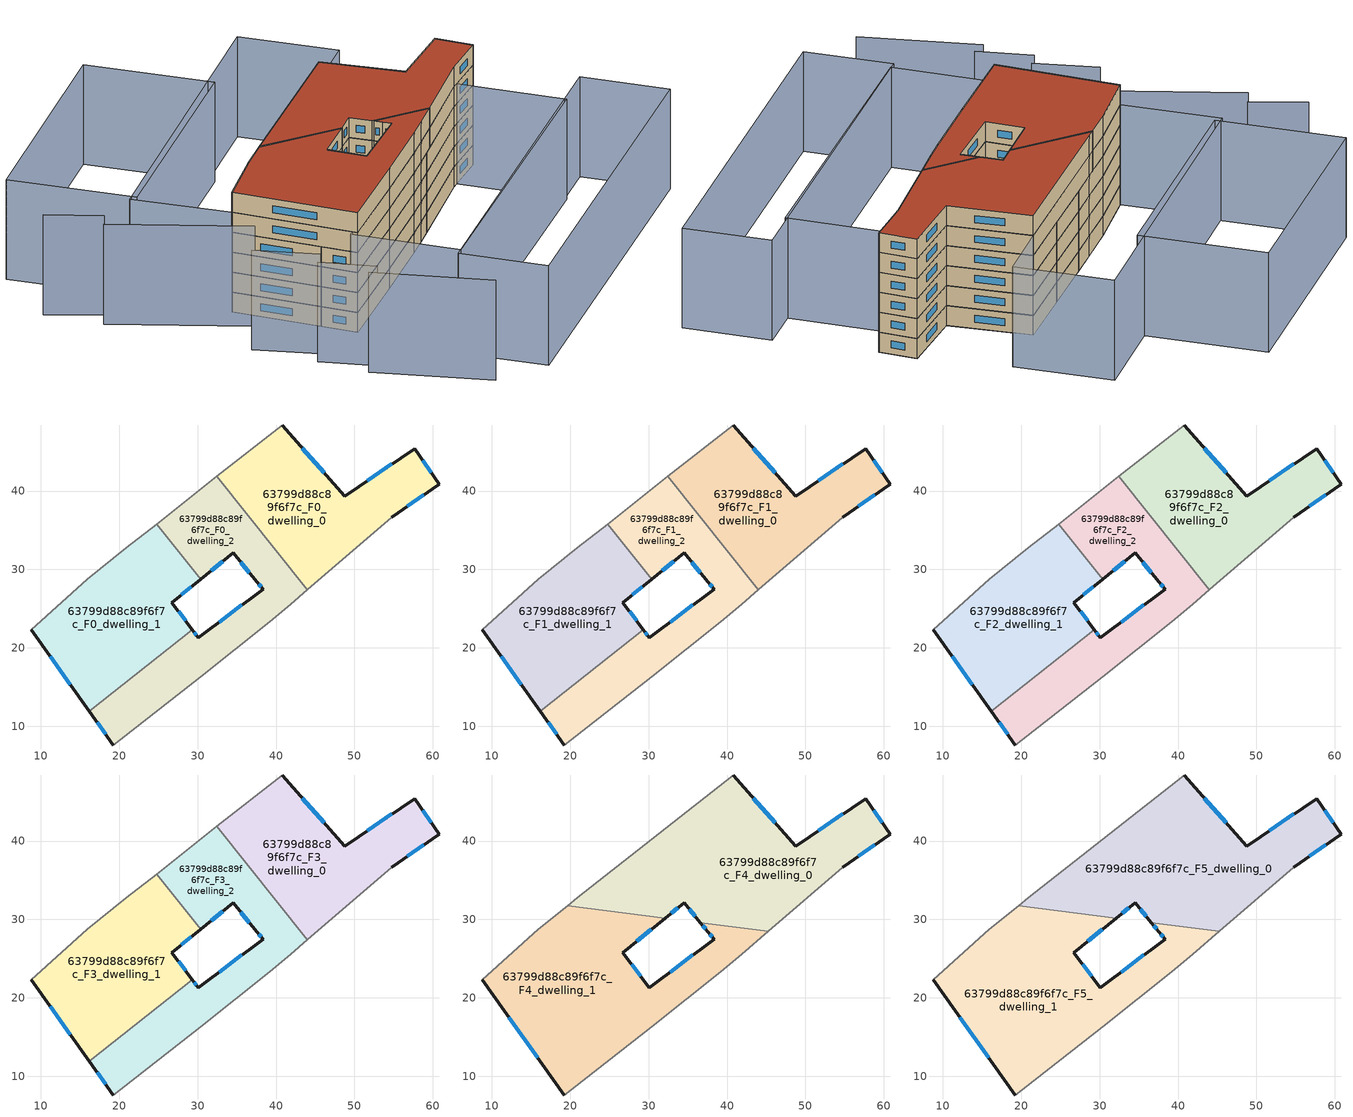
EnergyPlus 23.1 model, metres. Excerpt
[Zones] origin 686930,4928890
63799d88c89f6f7c_F0_dwelling_0
 floor ground (EU_floor_Construction): 54.78,36.68 60.84,40.88 57.68,45.42 48.76,39.35 40.78,48.42 32.46,41.86 43.99,27.39 z0
 wall outside (EU_wall_Construction): 40.78,48.42 48.76,39.35 57.68,45.42 60.84,40.88 54.78,36.68 z0:3
 wall adiabatic (EU_wall_Construction): 54.78,36.68 43.99,27.39 / 32.46,41.86 40.78,48.42 z0:3
 wall to 63799d88c89f6f7c_F0_dwelling_2 (EU_wall_Construction): 43.99,27.39 32.46,41.86 z0:3
 window (EU_Window_Construction): 51.66,41.33 54.78,43.45 / 58.71,43.94 59.81,42.36 / 58.87,39.52 56.75,38.05 / 43.37,45.47 46.16,42.3 z0.98:2.02
63799d88c89f6f7c_F0_dwelling_1
 floor ground (EU_floor_Construction): 29.3,22.32 26.73,25.77 30.39,28.74 24.77,35.79 20.92,32.75 15.95,28.72 8.76,22.28 16.2,11.88 z0
 wall outside (EU_wall_Construction): 30.39,28.74 26.73,25.77 29.3,22.32 / 16.2,11.88 8.76,22.28 z0:3
 wall to 63799d88c89f6f7c_F0_dwelling_2 (EU_wall_Construction): 24.77,35.79 30.39,28.74 / 29.3,22.32 16.2,11.88 z0:3
 wall adiabatic (EU_wall_Construction): 8.76,22.28 15.95,28.72 20.92,32.75 24.77,35.79 z0:3
 window (EU_Window_Construction): 29.2,27.78 27.92,26.74 / 27.56,24.65 28.46,23.45 / 13.78,15.26 11.18,18.9 z0.98:2.02
63799d88c89f6f7c_F0_dwelling_2
 floor ground (EU_floor_Construction): 30.38,16.31 39.21,23.35 41.89,25.58 43.99,27.39 32.46,41.86 24.77,35.79 30.39,28.74 34.53,32.1 37.57,28.4 38.34,27.48 30.08,21.27 29.3,22.32 16.2,11.88 19.26,7.6 z0
 wall outside (EU_wall_Construction): 29.3,22.32 30.08,21.27 38.34,27.48 37.57,28.4 34.53,32.1 30.39,28.74 / 19.26,7.6 16.2,11.88 z0:3
 wall adiabatic (EU_wall_Construction): 24.77,35.79 32.46,41.86 / 43.99,27.39 41.89,25.58 39.21,23.35 30.38,16.31 19.26,7.6 z0:3
 window (EU_Window_Construction): 29.55,21.98 29.82,21.61 / 32.76,23.29 35.65,25.46 / 38.09,27.78 37.82,28.1 / 36.58,29.61 35.52,30.9 / 33.18,31.01 31.74,29.84 / 18.26,8.99 17.19,10.49 z0.98:2.02
63799d88c89f6f7c_F1_dwelling_0
 floor to 63799d88c89f6f7c_F0_dwelling_0 (EU_floor_Construction): 54.78,36.68 60.84,40.88 57.68,45.42 48.76,39.35 40.78,48.42 32.46,41.86 43.99,27.39 z3
 wall outside (EU_wall_Construction): 40.78,48.42 48.76,39.35 57.68,45.42 60.84,40.88 54.78,36.68 z3:6
 wall adiabatic (EU_wall_Construction): 54.78,36.68 43.99,27.39 / 32.46,41.86 40.78,48.42 z3:6
 wall to 63799d88c89f6f7c_F1_dwelling_2 (EU_wall_Construction): 43.99,27.39 32.46,41.86 z3:6
 window (EU_Window_Construction): 51.66,41.33 54.78,43.45 / 58.71,43.94 59.81,42.36 / 58.87,39.52 56.75,38.05 / 43.37,45.47 46.16,42.3 z3.98:5.02
63799d88c89f6f7c_F1_dwelling_1
 floor to 63799d88c89f6f7c_F0_dwelling_1 (EU_floor_Construction): 29.3,22.32 26.73,25.77 30.39,28.74 24.77,35.79 20.92,32.75 15.95,28.72 8.76,22.28 16.2,11.88 z3
 wall outside (EU_wall_Construction): 30.39,28.74 26.73,25.77 29.3,22.32 / 16.2,11.88 8.76,22.28 z3:6
 wall to 63799d88c89f6f7c_F1_dwelling_2 (EU_wall_Construction): 24.77,35.79 30.39,28.74 / 29.3,22.32 16.2,11.88 z3:6
 wall adiabatic (EU_wall_Construction): 8.76,22.28 15.95,28.72 20.92,32.75 24.77,35.79 z3:6
 window (EU_Window_Construction): 29.2,27.78 27.92,26.74 / 27.56,24.65 28.46,23.45 / 13.78,15.26 11.18,18.9 z3.98:5.02
63799d88c89f6f7c_F1_dwelling_2
 floor to 63799d88c89f6f7c_F0_dwelling_2 (EU_floor_Construction): 30.38,16.31 39.21,23.35 41.89,25.58 43.99,27.39 32.46,41.86 24.77,35.79 30.39,28.74 34.53,32.1 37.57,28.4 38.34,27.48 30.08,21.27 29.3,22.32 16.2,11.88 19.26,7.6 z3
 wall outside (EU_wall_Construction): 29.3,22.32 30.08,21.27 38.34,27.48 37.57,28.4 34.53,32.1 30.39,28.74 / 19.26,7.6 16.2,11.88 z3:6
 wall adiabatic (EU_wall_Construction): 24.77,35.79 32.46,41.86 / 43.99,27.39 41.89,25.58 39.21,23.35 30.38,16.31 19.26,7.6 z3:6
 window (EU_Window_Construction): 29.55,21.98 29.82,21.61 / 32.76,23.29 35.65,25.46 / 38.09,27.78 37.82,28.1 / 36.58,29.61 35.52,30.9 / 33.18,31.01 31.74,29.84 / 18.26,8.99 17.19,10.49 z3.98:5.02
63799d88c89f6f7c_F2_dwelling_0
 floor to 63799d88c89f6f7c_F1_dwelling_0 (EU_floor_Construction): 54.78,36.68 60.84,40.88 57.68,45.42 48.76,39.35 40.78,48.42 32.46,41.86 43.99,27.39 z6
 wall outside (EU_wall_Construction): 40.78,48.42 48.76,39.35 57.68,45.42 60.84,40.88 54.78,36.68 z6:9
 wall adiabatic (EU_wall_Construction): 54.78,36.68 43.99,27.39 / 32.46,41.86 40.78,48.42 z6:9
 wall to 63799d88c89f6f7c_F2_dwelling_2 (EU_wall_Construction): 43.99,27.39 32.46,41.86 z6:9
 window (EU_Window_Construction): 51.66,41.33 54.78,43.45 / 58.71,43.94 59.81,42.36 / 58.87,39.52 56.75,38.05 / 43.37,45.47 46.16,42.3 z6.98:8.02
63799d88c89f6f7c_F2_dwelling_1
 floor to 63799d88c89f6f7c_F1_dwelling_1 (EU_floor_Construction): 29.3,22.32 26.73,25.77 30.39,28.74 24.77,35.79 20.92,32.75 15.95,28.72 8.76,22.28 16.2,11.88 z6
 wall outside (EU_wall_Construction): 30.39,28.74 26.73,25.77 29.3,22.32 / 16.2,11.88 8.76,22.28 z6:9
 wall to 63799d88c89f6f7c_F2_dwelling_2 (EU_wall_Construction): 24.77,35.79 30.39,28.74 / 29.3,22.32 16.2,11.88 z6:9
 wall adiabatic (EU_wall_Construction): 8.76,22.28 15.95,28.72 20.92,32.75 24.77,35.79 z6:9
 window (EU_Window_Construction): 29.2,27.78 27.92,26.74 / 27.56,24.65 28.46,23.45 / 13.78,15.26 11.18,18.9 z6.98:8.02
63799d88c89f6f7c_F2_dwelling_2
 floor to 63799d88c89f6f7c_F1_dwelling_2 (EU_floor_Construction): 30.38,16.31 39.21,23.35 41.89,25.58 43.99,27.39 32.46,41.86 24.77,35.79 30.39,28.74 34.53,32.1 37.57,28.4 38.34,27.48 30.08,21.27 29.3,22.32 16.2,11.88 19.26,7.6 z6
 wall outside (EU_wall_Construction): 29.3,22.32 30.08,21.27 38.34,27.48 37.57,28.4 34.53,32.1 30.39,28.74 / 19.26,7.6 16.2,11.88 z6:9
 wall adiabatic (EU_wall_Construction): 24.77,35.79 32.46,41.86 / 43.99,27.39 41.89,25.58 39.21,23.35 30.38,16.31 19.26,7.6 z6:9
 window (EU_Window_Construction): 29.55,21.98 29.82,21.61 / 32.76,23.29 35.65,25.46 / 38.09,27.78 37.82,28.1 / 36.58,29.61 35.52,30.9 / 33.18,31.01 31.74,29.84 / 18.26,8.99 17.19,10.49 z6.98:8.02
63799d88c89f6f7c_F3_dwelling_0
 floor to 63799d88c89f6f7c_F2_dwelling_0 (EU_floor_Construction): 54.78,36.68 60.84,40.88 57.68,45.42 48.76,39.35 40.78,48.42 32.46,41.86 43.99,27.39 z9
 wall outside (EU_wall_Construction): 40.78,48.42 48.76,39.35 57.68,45.42 60.84,40.88 54.78,36.68 z9:12
 wall adiabatic (EU_wall_Construction): 54.78,36.68 43.99,27.39 / 32.46,41.86 40.78,48.42 z9:12
 wall to 63799d88c89f6f7c_F3_dwelling_2 (EU_wall_Construction): 43.99,27.39 32.46,41.86 z9:12
 window (EU_Window_Construction): 51.66,41.33 54.78,43.45 / 58.71,43.94 59.81,42.36 / 58.87,39.52 56.75,38.05 / 43.37,45.47 46.16,42.3 z9.98:11.02
63799d88c89f6f7c_F3_dwelling_1
 floor to 63799d88c89f6f7c_F2_dwelling_1 (EU_floor_Construction): 29.3,22.32 26.73,25.77 30.39,28.74 24.77,35.79 20.92,32.75 15.95,28.72 8.76,22.28 16.2,11.88 z9
 wall outside (EU_wall_Construction): 30.39,28.74 26.73,25.77 29.3,22.32 / 16.2,11.88 8.76,22.28 z9:12
 wall to 63799d88c89f6f7c_F3_dwelling_2 (EU_wall_Construction): 24.77,35.79 30.39,28.74 / 29.3,22.32 16.2,11.88 z9:12
 wall adiabatic (EU_wall_Construction): 8.76,22.28 15.95,28.72 20.92,32.75 24.77,35.79 z9:12
 window (EU_Window_Construction): 29.2,27.78 27.92,26.74 / 27.56,24.65 28.46,23.45 / 13.78,15.26 11.18,18.9 z9.98:11.02
63799d88c89f6f7c_F3_dwelling_2
 floor to 63799d88c89f6f7c_F2_dwelling_2 (EU_floor_Construction): 30.38,16.31 39.21,23.35 41.89,25.58 43.99,27.39 32.46,41.86 24.77,35.79 30.39,28.74 34.53,32.1 37.57,28.4 38.34,27.48 30.08,21.27 29.3,22.32 16.2,11.88 19.26,7.6 z9
 wall outside (EU_wall_Construction): 29.3,22.32 30.08,21.27 38.34,27.48 37.57,28.4 34.53,32.1 30.39,28.74 / 19.26,7.6 16.2,11.88 z9:12
 wall adiabatic (EU_wall_Construction): 24.77,35.79 32.46,41.86 / 43.99,27.39 41.89,25.58 39.21,23.35 30.38,16.31 19.26,7.6 z9:12
 window (EU_Window_Construction): 29.55,21.98 29.82,21.61 / 32.76,23.29 35.65,25.46 / 38.09,27.78 37.82,28.1 / 36.58,29.61 35.52,30.9 / 33.18,31.01 31.74,29.84 / 18.26,8.99 17.19,10.49 z9.98:11.02
63799d88c89f6f7c_F4_dwelling_0
 floor to 63799d88c89f6f7c_F3_dwelling_0 (EU_floor_Construction): 54.78,36.68 60.84,40.88 57.68,45.42 48.76,39.35 40.78,48.42 32.46,41.86 42.89,28.78 45.25,28.48 z12
 floor to 63799d88c89f6f7c_F3_dwelling_1 (EU_floor_Construction): 28.95,30.55 24.77,35.79 20.92,32.75 19.65,31.73 z12
 floor to 63799d88c89f6f7c_F3_dwelling_2 (EU_floor_Construction): 42.89,28.78 32.46,41.86 24.77,35.79 28.95,30.55 32.12,30.14 34.53,32.1 36.61,29.57 z12
 wall outside (EU_wall_Construction): 36.6,29.57 34.53,32.1 32.12,30.14 / 40.78,48.42 48.76,39.35 57.68,45.42 60.84,40.88 54.78,36.68 z12:15
 wall adiabatic (EU_wall_Construction): 54.78,36.68 45.25,28.48 / 19.65,31.73 20.92,32.75 40.78,48.42 z12:15
 wall to 63799d88c89f6f7c_F4_dwelling_1 (EU_wall_Construction): 45.25,28.48 36.6,29.57 / 32.12,30.14 19.65,31.73 z12:15
 window (EU_Window_Construction): 51.66,41.33 54.78,43.45 / 58.71,43.94 59.81,42.36 / 58.87,39.52 56.75,38.05 / 35.93,30.4 35.2,31.28 / 33.74,31.47 32.9,30.78 / 43.37,45.47 46.16,42.3 z12.98:14.02
63799d88c89f6f7c_F4_dwelling_1
 floor to 63799d88c89f6f7c_F3_dwelling_1 (EU_floor_Construction): 29.29,22.32 26.73,25.77 30.39,28.74 28.95,30.55 19.65,31.73 15.95,28.72 8.76,22.28 16.2,11.88 z12
 floor to 63799d88c89f6f7c_F3_dwelling_2 (EU_floor_Construction): 30.38,16.31 39.21,23.35 41.89,25.58 43.99,27.39 42.89,28.78 36.61,29.57 37.57,28.4 38.34,27.48 30.08,21.27 29.29,22.32 16.2,11.88 19.26,7.6 z12; 32.12,30.14 28.95,30.55 30.39,28.74 z12
 floor to 63799d88c89f6f7c_F3_dwelling_0 (EU_floor_Construction): 45.25,28.48 42.89,28.78 43.99,27.39 z12
 wall outside (EU_wall_Construction): 32.12,30.14 26.73,25.77 30.08,21.27 38.34,27.48 37.57,28.4 36.6,29.57 / 19.26,7.6 8.76,22.28 z12:15
 wall adiabatic (EU_wall_Construction): 8.76,22.28 15.95,28.72 19.65,31.73 / 45.25,28.48 41.89,25.58 39.21,23.35 30.38,16.31 19.26,7.6 z12:15
 window (EU_Window_Construction): 30.36,28.72 28.48,27.19 / 27.82,24.31 28.99,22.74 / 32.76,23.29 35.65,25.46 / 38.09,27.78 37.82,28.1 / 37.25,28.78 36.92,29.19 / 15.84,12.38 12.17,17.51 z12.98:14.02
63799d88c89f6f7c_F5_dwelling_0
 floor to 63799d88c89f6f7c_F4_dwelling_0 (EU_floor_Construction): 54.78,36.68 60.84,40.88 57.68,45.42 48.76,39.35 40.78,48.42 20.92,32.75 19.65,31.73 32.12,30.14 34.53,32.1 36.6,29.57 45.25,28.48 z15
 wall outside (EU_wall_Construction): 36.6,29.57 34.53,32.1 32.12,30.14 / 40.78,48.42 48.76,39.35 57.68,45.42 60.84,40.88 54.78,36.68 z15:18
 wall adiabatic (EU_wall_Construction): 54.78,36.68 45.25,28.48 / 19.65,31.73 20.92,32.75 40.78,48.42 z15:18
 wall to 63799d88c89f6f7c_F5_dwelling_1 (EU_wall_Construction): 45.25,28.48 36.6,29.57 / 32.12,30.14 19.65,31.73 z15:18
 window (EU_Window_Construction): 51.66,41.33 54.78,43.45 / 58.71,43.94 59.81,42.36 / 58.87,39.52 56.75,38.05 / 35.93,30.4 35.2,31.28 / 33.74,31.47 32.9,30.78 / 43.37,45.47 46.16,42.3 z15.98:17.02
 roof outside (EU_roof_Construction): 57.68,45.42 60.84,40.88 54.78,36.68 45.25,28.48 36.6,29.57 34.53,32.1 32.12,30.14 19.65,31.73 20.92,32.75 40.78,48.42 48.76,39.35 z18
63799d88c89f6f7c_F5_dwelling_1
 floor to 63799d88c89f6f7c_F4_dwelling_1 (EU_floor_Construction): 39.21,23.35 41.89,25.58 45.25,28.48 36.6,29.57 37.57,28.4 38.34,27.48 30.08,21.27 26.73,25.77 32.12,30.14 19.65,31.73 15.95,28.72 8.76,22.28 19.26,7.6 30.38,16.31 z15
 wall outside (EU_wall_Construction): 32.12,30.14 26.73,25.77 30.08,21.27 38.34,27.48 37.57,28.4 36.6,29.57 / 19.26,7.6 8.76,22.28 z15:18
 wall adiabatic (EU_wall_Construction): 8.76,22.28 15.95,28.72 19.65,31.73 / 45.25,28.48 41.89,25.58 39.21,23.35 30.38,16.31 19.26,7.6 z15:18
 window (EU_Window_Construction): 30.36,28.72 28.48,27.19 / 27.82,24.31 28.99,22.74 / 32.76,23.29 35.65,25.46 / 38.09,27.78 37.82,28.1 / 37.25,28.78 36.92,29.19 / 15.84,12.38 12.17,17.51 z15.98:17.02
 roof outside (EU_roof_Construction): 45.25,28.48 41.89,25.58 39.21,23.35 30.38,16.31 19.26,7.6 8.76,22.28 15.95,28.72 19.65,31.73 32.12,30.14 26.73,25.77 30.08,21.27 38.34,27.48 37.57,28.4 36.6,29.57 z18
shading: 13.74,-3.07 26.52,-14.72 / 9.79,3.35 15.76,-2.19 / 4.55,11.39 11.43,5.18 / -7.51,29.01 8.95,17.07 / -12.61,36.05 -5.93,31.2 / 78.53,19.86 34.88,-15.07 / 34.88,-15.07 26.93,-5.13 / 26.93,-5.13 70.58,29.8 / 70.58,29.8 78.53,19.86 / 65.33,25.13 27.89,-4.48 / 27.89,-4.48 18.21,7.77 / 18.21,7.77 55.65,37.37 / 55.65,37.37 65.33,25.13 / 48.4,54.65 8.76,22.28 / 8.76,22.28 -0.31,33.4 / -0.31,33.4 39.33,65.76 / 39.33,65.76 48.4,54.65 / 17.48,70.52 29.1,56.19 / 29.1,56.19 0.88,33.31 / 0.88,33.31 -10.74,47.64 / -10.74,47.64 17.48,70.52 z0:15
[Building]
EU S2 Campaign: North Axis=0; Terrain=City; Solar Distribution=FullExterior
[Site:Location]
Bologna: Latitude=44.5; Longitude=11.25; Time Zone=1; Elevation=37
[SizingPeriod:WeatherFileDays]
AnnualSizingPeriod: Begin Month=1; Begin Day of Month=1; End Month=12; End Day of Month=31; Day of Week for Start Day=Monday; Use Weather File Daylight Saving Period=No; Use Weather File Rain and Snow Indicators=No
[MATERIAL]
EU_InternalMass_Material: Roughness=MediumRough; Thickness=0.1; Conductivity=1; Density=1800; Specific Heat=900; Thermal Absorptance=0.9; Solar Absorptance=0.7; Visible Absorptance=0.7
[MATERIAL:NOMASS] Roughness=MediumRough; Thermal Absorptance=0.9; Solar Absorptance=0.7; Visible Absorptance=0.7
Name | Thermal Resistance
EU_wall_NoMass | 0.905828
EU_roof_NoMass | 0.37593
EU_floor_NoMass | 0.67114
[WINDOWMATERIAL:SIMPLEGLAZINGSYSTEM]
EU_Window_SimpleGlazing: UFactor=4.52486; Solar Heat Gain Coefficient=0.85; Visible Transmittance=0.85
[CONSTRUCTION]
EU_wall_Construction: EU_wall_NoMass
EU_roof_Construction: EU_roof_NoMass
EU_floor_Construction: EU_floor_NoMass
EU_InternalMass_Construction: EU_InternalMass_Material
EU_Window_Construction: EU_Window_SimpleGlazing
[ZONE] Type=1; Multiplier=1; Ceiling Height=autocalculate; Floor Area=autocalculate; Part of Total Floor Area=Yes
Name | Volume
63799d88c89f6f7c_F0_dwelling_0; 63799d88c89f6f7c_F1_dwelling_0; 63799d88c89f6f7c_F2_dwelling_0; 63799d88c89f6f7c_F3_dwelling_0 | 780.921
63799d88c89f6f7c_F4_dwelling_0; 63799d88c89f6f7c_F5_dwelling_0 | 1171.4
63799d88c89f6f7c_F0_dwelling_1; 63799d88c89f6f7c_F1_dwelling_1; 63799d88c89f6f7c_F2_dwelling_1; 63799d88c89f6f7c_F3_dwelling_1 | 780.931
63799d88c89f6f7c_F4_dwelling_1; 63799d88c89f6f7c_F5_dwelling_1 | 1171.39
63799d88c89f6f7c_F0_dwelling_2; 63799d88c89f6f7c_F1_dwelling_2; 63799d88c89f6f7c_F2_dwelling_2; 63799d88c89f6f7c_F3_dwelling_2 | 780.934
[INTERNALMASS] Construction=EU_InternalMass_Construction
Name | Zone or ZoneList | Surface Area
63799d88c89f6f7c_F0_dwelling_0_EU_InternalMass | 63799d88c89f6f7c_F0_dwelling_0 | 260.302
63799d88c89f6f7c_F0_dwelling_1_EU_InternalMass | 63799d88c89f6f7c_F0_dwelling_1 | 260.312
63799d88c89f6f7c_F0_dwelling_2_EU_InternalMass | 63799d88c89f6f7c_F0_dwelling_2 | 260.31
63799d88c89f6f7c_F1_dwelling_0_EU_InternalMass | 63799d88c89f6f7c_F1_dwelling_0 | 260.302
63799d88c89f6f7c_F1_dwelling_1_EU_InternalMass | 63799d88c89f6f7c_F1_dwelling_1 | 260.312
63799d88c89f6f7c_F1_dwelling_2_EU_InternalMass | 63799d88c89f6f7c_F1_dwelling_2 | 260.31
63799d88c89f6f7c_F2_dwelling_0_EU_InternalMass | 63799d88c89f6f7c_F2_dwelling_0 | 260.302
63799d88c89f6f7c_F2_dwelling_1_EU_InternalMass | 63799d88c89f6f7c_F2_dwelling_1 | 260.312
63799d88c89f6f7c_F2_dwelling_2_EU_InternalMass | 63799d88c89f6f7c_F2_dwelling_2 | 260.31
63799d88c89f6f7c_F3_dwelling_0_EU_InternalMass | 63799d88c89f6f7c_F3_dwelling_0 | 260.302
63799d88c89f6f7c_F3_dwelling_1_EU_InternalMass | 63799d88c89f6f7c_F3_dwelling_1 | 260.312
63799d88c89f6f7c_F3_dwelling_2_EU_InternalMass | 63799d88c89f6f7c_F3_dwelling_2 | 260.31
63799d88c89f6f7c_F4_dwelling_0_EU_InternalMass | 63799d88c89f6f7c_F4_dwelling_0 | 390.468
63799d88c89f6f7c_F4_dwelling_1_EU_InternalMass | 63799d88c89f6f7c_F4_dwelling_1 | 390.465
63799d88c89f6f7c_F5_dwelling_0_EU_InternalMass | 63799d88c89f6f7c_F5_dwelling_0 | 390.468
63799d88c89f6f7c_F5_dwelling_1_EU_InternalMass | 63799d88c89f6f7c_F5_dwelling_1 | 390.465
[OTHEREQUIPMENT] Fuel Type=Electricity; Design Level Calculation Method=Watts/Area; Power per Zone Floor Area=1; Fraction Latent=0; Fraction Radiant=0; Fraction Lost=0; Carbon Dioxide Generation Rate=0; EndUse Subcategory=EU_Step8_InternalGains
Name | Zone or ZoneList or Space or SpaceList | Schedule
EU_Step8_InternalGain_63799d88c89f6f7c_F0_dwelling_0_f000 | 63799d88c89f6f7c_F0_dwelling_0 | EU_Step8_GainSchedule_63799d88c89f6f7c_F0_dwelling_0_f000
EU_Step8_InternalGain_63799d88c89f6f7c_F0_dwelling_1_f000 | 63799d88c89f6f7c_F0_dwelling_1 | EU_Step8_GainSchedule_63799d88c89f6f7c_F0_dwelling_1_f000
EU_Step8_InternalGain_63799d88c89f6f7c_F0_dwelling_2_f000 | 63799d88c89f6f7c_F0_dwelling_2 | EU_Step8_GainSchedule_63799d88c89f6f7c_F0_dwelling_2_f000
EU_Step8_InternalGain_63799d88c89f6f7c_F1_dwelling_0_f000 | 63799d88c89f6f7c_F1_dwelling_0 | EU_Step8_GainSchedule_63799d88c89f6f7c_F1_dwelling_0_f000
EU_Step8_InternalGain_63799d88c89f6f7c_F1_dwelling_1_f000 | 63799d88c89f6f7c_F1_dwelling_1 | EU_Step8_GainSchedule_63799d88c89f6f7c_F1_dwelling_1_f000
EU_Step8_InternalGain_63799d88c89f6f7c_F1_dwelling_2_f000 | 63799d88c89f6f7c_F1_dwelling_2 | EU_Step8_GainSchedule_63799d88c89f6f7c_F1_dwelling_2_f000
EU_Step8_InternalGain_63799d88c89f6f7c_F2_dwelling_0_f000 | 63799d88c89f6f7c_F2_dwelling_0 | EU_Step8_GainSchedule_63799d88c89f6f7c_F2_dwelling_0_f000
EU_Step8_InternalGain_63799d88c89f6f7c_F2_dwelling_1_f000 | 63799d88c89f6f7c_F2_dwelling_1 | EU_Step8_GainSchedule_63799d88c89f6f7c_F2_dwelling_1_f000
EU_Step8_InternalGain_63799d88c89f6f7c_F2_dwelling_2_f000 | 63799d88c89f6f7c_F2_dwelling_2 | EU_Step8_GainSchedule_63799d88c89f6f7c_F2_dwelling_2_f000
EU_Step8_InternalGain_63799d88c89f6f7c_F3_dwelling_0_f000 | 63799d88c89f6f7c_F3_dwelling_0 | EU_Step8_GainSchedule_63799d88c89f6f7c_F3_dwelling_0_f000
EU_Step8_InternalGain_63799d88c89f6f7c_F3_dwelling_1_f000 | 63799d88c89f6f7c_F3_dwelling_1 | EU_Step8_GainSchedule_63799d88c89f6f7c_F3_dwelling_1_f000
EU_Step8_InternalGain_63799d88c89f6f7c_F3_dwelling_2_f000 | 63799d88c89f6f7c_F3_dwelling_2 | EU_Step8_GainSchedule_63799d88c89f6f7c_F3_dwelling_2_f000
EU_Step8_InternalGain_63799d88c89f6f7c_F4_dwelling_0_f000 | 63799d88c89f6f7c_F4_dwelling_0 | EU_Step8_GainSchedule_63799d88c89f6f7c_F4_dwelling_0_f000
EU_Step8_InternalGain_63799d88c89f6f7c_F4_dwelling_1_f000 | 63799d88c89f6f7c_F4_dwelling_1 | EU_Step8_GainSchedule_63799d88c89f6f7c_F4_dwelling_1_f000
EU_Step8_InternalGain_63799d88c89f6f7c_F5_dwelling_0_f000 | 63799d88c89f6f7c_F5_dwelling_0 | EU_Step8_GainSchedule_63799d88c89f6f7c_F5_dwelling_0_f000
EU_Step8_InternalGain_63799d88c89f6f7c_F5_dwelling_1_f000 | 63799d88c89f6f7c_F5_dwelling_1 | EU_Step8_GainSchedule_63799d88c89f6f7c_F5_dwelling_1_f000
[ZONEVENTILATION:DESIGNFLOWRATE] Schedule=EU_AlwaysOn; Design Flow Rate Calculation Method=AirChanges/Hour; Air Changes per Hour=0.73129; Ventilation Type=Natural; Fan Pressure Rise=0; Fan Total Efficiency=1; Constant Term Coefficient=1; Temperature Term Coefficient=0; Velocity Term Coefficient=0; Velocity Squared Term Coefficient=0; Minimum Indoor Temperature=-100; Maximum Indoor Temperature=100; Delta Temperature=-100; Minimum Outdoor Temperature=-100; Maximum Outdoor Temperature=100; Maximum Wind Speed=40
Name | Zone or ZoneList or Space or SpaceList
EU_ConstantAir_63799d88c89f6f7c_F0_dwelling_0 | 63799d88c89f6f7c_F0_dwelling_0
EU_ConstantAir_63799d88c89f6f7c_F0_dwelling_1 | 63799d88c89f6f7c_F0_dwelling_1
EU_ConstantAir_63799d88c89f6f7c_F0_dwelling_2 | 63799d88c89f6f7c_F0_dwelling_2
EU_ConstantAir_63799d88c89f6f7c_F1_dwelling_0 | 63799d88c89f6f7c_F1_dwelling_0
EU_ConstantAir_63799d88c89f6f7c_F1_dwelling_1 | 63799d88c89f6f7c_F1_dwelling_1
EU_ConstantAir_63799d88c89f6f7c_F1_dwelling_2 | 63799d88c89f6f7c_F1_dwelling_2
EU_ConstantAir_63799d88c89f6f7c_F2_dwelling_0 | 63799d88c89f6f7c_F2_dwelling_0
EU_ConstantAir_63799d88c89f6f7c_F2_dwelling_1 | 63799d88c89f6f7c_F2_dwelling_1
EU_ConstantAir_63799d88c89f6f7c_F2_dwelling_2 | 63799d88c89f6f7c_F2_dwelling_2
EU_ConstantAir_63799d88c89f6f7c_F3_dwelling_0 | 63799d88c89f6f7c_F3_dwelling_0
EU_ConstantAir_63799d88c89f6f7c_F3_dwelling_1 | 63799d88c89f6f7c_F3_dwelling_1
EU_ConstantAir_63799d88c89f6f7c_F3_dwelling_2 | 63799d88c89f6f7c_F3_dwelling_2
EU_ConstantAir_63799d88c89f6f7c_F4_dwelling_0 | 63799d88c89f6f7c_F4_dwelling_0
EU_ConstantAir_63799d88c89f6f7c_F4_dwelling_1 | 63799d88c89f6f7c_F4_dwelling_1
EU_ConstantAir_63799d88c89f6f7c_F5_dwelling_0 | 63799d88c89f6f7c_F5_dwelling_0
EU_ConstantAir_63799d88c89f6f7c_F5_dwelling_1 | 63799d88c89f6f7c_F5_dwelling_1
[HVACTEMPLATE:THERMOSTAT] Constant Heating Setpoint=20; Constant Cooling Setpoint=50
EU_HeatOnly_63799d88c89f6f7c_F0_dwelling_0; EU_HeatOnly_63799d88c89f6f7c_F0_dwelling_1; EU_HeatOnly_63799d88c89f6f7c_F0_dwelling_2; EU_HeatOnly_63799d88c89f6f7c_F1_dwelling_0; EU_HeatOnly_63799d88c89f6f7c_F1_dwelling_1; EU_HeatOnly_63799d88c89f6f7c_F1_dwelling_2; EU_HeatOnly_63799d88c89f6f7c_F2_dwelling_0; EU_HeatOnly_63799d88c89f6f7c_F2_dwelling_1; EU_HeatOnly_63799d88c89f6f7c_F2_dwelling_2; EU_HeatOnly_63799d88c89f6f7c_F3_dwelling_0; EU_HeatOnly_63799d88c89f6f7c_F3_dwelling_1; EU_HeatOnly_63799d88c89f6f7c_F3_dwelling_2; EU_HeatOnly_63799d88c89f6f7c_F4_dwelling_0; EU_HeatOnly_63799d88c89f6f7c_F4_dwelling_1; EU_HeatOnly_63799d88c89f6f7c_F5_dwelling_0; EU_HeatOnly_63799d88c89f6f7c_F5_dwelling_1
[HVACTEMPLATE:ZONE:IDEALLOADSAIRSYSTEM] System Availability Schedule=EU_AlwaysOn; Maximum Heating Supply Air Temperature=50; Minimum Cooling Supply Air Temperature=13; Maximum Heating Supply Air Humidity Ratio=0.0156; Minimum Cooling Supply Air Humidity Ratio=0.0077; Heating Limit=NoLimit; Cooling Limit=NoLimit; Heating Availability Schedule=EU_AlwaysOn; Cooling Availability Schedule=EU_CoolingOff; Dehumidification Control Type=ConstantSensibleHeatRatio; Cooling Sensible Heat Ratio=0.7; Dehumidification Setpoint=60; Humidification Control Type=None; Humidification Setpoint=30; Outdoor Air Method=None; Outdoor Air Flow Rate per Person=0.00944; Outdoor Air Flow Rate per Zone Floor Area=0; Outdoor Air Flow Rate per Zone=0; Demand Controlled Ventilation Type=None; Outdoor Air Economizer Type=NoEconomizer; Heat Recovery Type=None; Sensible Heat Recovery Effectiveness=0.7; Latent Heat Recovery Effectiveness=0.65
Name | Template Thermostat
63799d88c89f6f7c_F0_dwelling_0 | EU_HeatOnly_63799d88c89f6f7c_F0_dwelling_0
63799d88c89f6f7c_F0_dwelling_1 | EU_HeatOnly_63799d88c89f6f7c_F0_dwelling_1
63799d88c89f6f7c_F0_dwelling_2 | EU_HeatOnly_63799d88c89f6f7c_F0_dwelling_2
63799d88c89f6f7c_F1_dwelling_0 | EU_HeatOnly_63799d88c89f6f7c_F1_dwelling_0
63799d88c89f6f7c_F1_dwelling_1 | EU_HeatOnly_63799d88c89f6f7c_F1_dwelling_1
63799d88c89f6f7c_F1_dwelling_2 | EU_HeatOnly_63799d88c89f6f7c_F1_dwelling_2
63799d88c89f6f7c_F2_dwelling_0 | EU_HeatOnly_63799d88c89f6f7c_F2_dwelling_0
63799d88c89f6f7c_F2_dwelling_1 | EU_HeatOnly_63799d88c89f6f7c_F2_dwelling_1
63799d88c89f6f7c_F2_dwelling_2 | EU_HeatOnly_63799d88c89f6f7c_F2_dwelling_2
63799d88c89f6f7c_F3_dwelling_0 | EU_HeatOnly_63799d88c89f6f7c_F3_dwelling_0
63799d88c89f6f7c_F3_dwelling_1 | EU_HeatOnly_63799d88c89f6f7c_F3_dwelling_1
63799d88c89f6f7c_F3_dwelling_2 | EU_HeatOnly_63799d88c89f6f7c_F3_dwelling_2
63799d88c89f6f7c_F4_dwelling_0 | EU_HeatOnly_63799d88c89f6f7c_F4_dwelling_0
63799d88c89f6f7c_F4_dwelling_1 | EU_HeatOnly_63799d88c89f6f7c_F4_dwelling_1
63799d88c89f6f7c_F5_dwelling_0 | EU_HeatOnly_63799d88c89f6f7c_F5_dwelling_0
63799d88c89f6f7c_F5_dwelling_1 | EU_HeatOnly_63799d88c89f6f7c_F5_dwelling_1
[SIZING:ZONE] Zone Cooling Design Supply Air Temperature Input Method=SupplyAirTemperature; Zone Cooling Design Supply Air Temperature=13; Zone Heating Design Supply Air Temperature Input Method=SupplyAirTemperature; Zone Heating Design Supply Air Temperature=50; Zone Cooling Design Supply Air Humidity Ratio=0.008; Zone Heating Design Supply Air Humidity Ratio=0.008; Cooling Design Air Flow Method=DesignDay; Cooling Design Air Flow Rate=0; Cooling Minimum Air Flow per Zone Floor Area=0.000762; Cooling Minimum Air Flow=0; Cooling Minimum Air Flow Fraction=0.2; Heating Design Air Flow Method=DesignDay; Heating Design Air Flow Rate=0; Heating Maximum Air Flow per Zone Floor Area=0.002032; Heating Maximum Air Flow=0.141576; Heating Maximum Air Flow Fraction=0.3; Account for Dedicated Outdoor Air System=No; Dedicated Outdoor Air System Control Strategy=NeutralSupplyAir; Dedicated Outdoor Air Low Setpoint Temperature for Design=autosize; Dedicated Outdoor Air High Setpoint Temperature for Design=autosize; Zone Load Sizing Method=Sensible Load Only No Latent Load; Zone Latent Cooling Design Supply Air Humidity Ratio Input Method=HumidityRatioDifference; Zone Cooling Design Supply Air Humidity Ratio Difference=0.005; Zone Latent Heating Design Supply Air Humidity Ratio Input Method=HumidityRatioDifference; Zone Humidification Design Supply Air Humidity Ratio Difference=0.005
63799d88c89f6f7c_F0_dwelling_0; 63799d88c89f6f7c_F0_dwelling_1; 63799d88c89f6f7c_F0_dwelling_2; 63799d88c89f6f7c_F1_dwelling_0; 63799d88c89f6f7c_F1_dwelling_1; 63799d88c89f6f7c_F1_dwelling_2; 63799d88c89f6f7c_F2_dwelling_0; 63799d88c89f6f7c_F2_dwelling_1; 63799d88c89f6f7c_F2_dwelling_2; 63799d88c89f6f7c_F3_dwelling_0; 63799d88c89f6f7c_F3_dwelling_1; 63799d88c89f6f7c_F3_dwelling_2; 63799d88c89f6f7c_F4_dwelling_0; 63799d88c89f6f7c_F4_dwelling_1; 63799d88c89f6f7c_F5_dwelling_0; 63799d88c89f6f7c_F5_dwelling_1
[SCHEDULE:CONSTANT]
Name | Hourly Value
EU_AlwaysOn | 1
EU_CoolingOff | 0
[SCHEDULE:FILE] Column Number=1; Rows to Skip at Top=0; Number of Hours of Data=8760; Column Separator=Comma; Interpolate to Timestep=No; Minutes per Item=60; Adjust Schedule for Daylight Savings=Yes
Name | File
EU_Step8_GainSchedule_63799d88c89f6f7c_F0_dwelling_0_f000 | ../../schedules/63799d88c89f6f7c/63799d88c89f6f7c_F0_dwelling_0_f000_gain.csv
EU_Step8_GainSchedule_63799d88c89f6f7c_F0_dwelling_1_f000 | ../../schedules/63799d88c89f6f7c/63799d88c89f6f7c_F0_dwelling_1_f000_gain.csv
EU_Step8_GainSchedule_63799d88c89f6f7c_F0_dwelling_2_f000 | ../../schedules/63799d88c89f6f7c/63799d88c89f6f7c_F0_dwelling_2_f000_gain.csv
EU_Step8_GainSchedule_63799d88c89f6f7c_F1_dwelling_0_f000 | ../../schedules/63799d88c89f6f7c/63799d88c89f6f7c_F1_dwelling_0_f000_gain.csv
EU_Step8_GainSchedule_63799d88c89f6f7c_F1_dwelling_1_f000 | ../../schedules/63799d88c89f6f7c/63799d88c89f6f7c_F1_dwelling_1_f000_gain.csv
EU_Step8_GainSchedule_63799d88c89f6f7c_F1_dwelling_2_f000 | ../../schedules/63799d88c89f6f7c/63799d88c89f6f7c_F1_dwelling_2_f000_gain.csv
EU_Step8_GainSchedule_63799d88c89f6f7c_F2_dwelling_0_f000 | ../../schedules/63799d88c89f6f7c/63799d88c89f6f7c_F2_dwelling_0_f000_gain.csv
EU_Step8_GainSchedule_63799d88c89f6f7c_F2_dwelling_1_f000 | ../../schedules/63799d88c89f6f7c/63799d88c89f6f7c_F2_dwelling_1_f000_gain.csv
EU_Step8_GainSchedule_63799d88c89f6f7c_F2_dwelling_2_f000 | ../../schedules/63799d88c89f6f7c/63799d88c89f6f7c_F2_dwelling_2_f000_gain.csv
EU_Step8_GainSchedule_63799d88c89f6f7c_F3_dwelling_0_f000 | ../../schedules/63799d88c89f6f7c/63799d88c89f6f7c_F3_dwelling_0_f000_gain.csv
EU_Step8_GainSchedule_63799d88c89f6f7c_F3_dwelling_1_f000 | ../../schedules/63799d88c89f6f7c/63799d88c89f6f7c_F3_dwelling_1_f000_gain.csv
EU_Step8_GainSchedule_63799d88c89f6f7c_F3_dwelling_2_f000 | ../../schedules/63799d88c89f6f7c/63799d88c89f6f7c_F3_dwelling_2_f000_gain.csv
EU_Step8_GainSchedule_63799d88c89f6f7c_F4_dwelling_0_f000 | ../../schedules/63799d88c89f6f7c/63799d88c89f6f7c_F4_dwelling_0_f000_gain.csv
EU_Step8_GainSchedule_63799d88c89f6f7c_F4_dwelling_1_f000 | ../../schedules/63799d88c89f6f7c/63799d88c89f6f7c_F4_dwelling_1_f000_gain.csv
EU_Step8_GainSchedule_63799d88c89f6f7c_F5_dwelling_0_f000 | ../../schedules/63799d88c89f6f7c/63799d88c89f6f7c_F5_dwelling_0_f000_gain.csv
EU_Step8_GainSchedule_63799d88c89f6f7c_F5_dwelling_1_f000 | ../../schedules/63799d88c89f6f7c/63799d88c89f6f7c_F5_dwelling_1_f000_gain.csv
